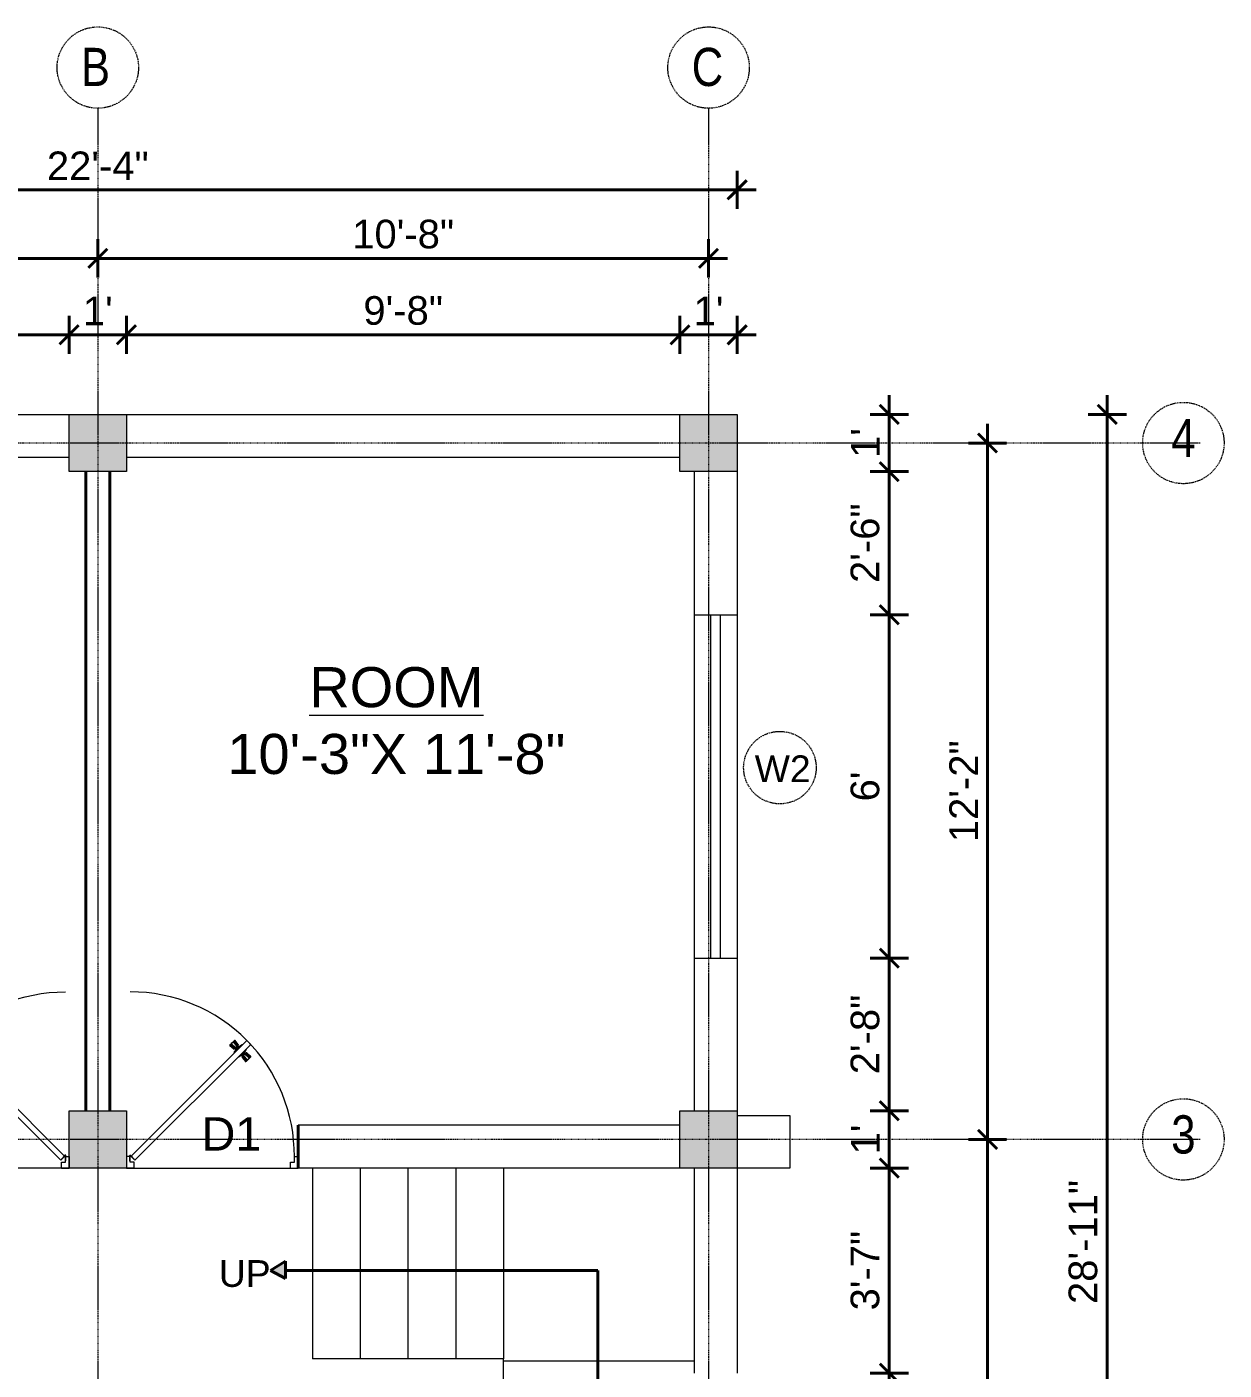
# Model space of a CAD drawing. Header units: inches. Extents: x 141029 to 166402, y -23568 to -18036.
# Drawn here: x 166129.7 to 166380.6, y -20476.7 to -20195.1 of the extents above; entities that cross this region are included whole.
import ezdxf

# ---------------------------------------------------------------- set-up
doc = ezdxf.new("R2010")
doc.units = ezdxf.units.IN
doc.header["$LTSCALE"] = 0.5
doc.header["$MEASUREMENT"] = 0
doc.header["$PDMODE"] = 66
doc.linetypes.add('CENTER', pattern=[2, 1.25, -0.25, 0.25, -0.25])
for name, color, linetype, lineweight in [('Annotate-Lite.w', 177, 'Continuous', 9), ('Annotations-Bold.w', 177, 'Continuous', 13), ('DOOR & WIN', 1, 'Continuous', 25), ('PUERTAS', 7, 'Continuous', 9), ('TEXT', 220, 'Continuous', 9), ('wall', 1, 'Continuous', 40)]:
    doc.layers.add(name, color=color, linetype=linetype, lineweight=lineweight)
doc.styles.add('ARAIL', font='ARIALN.TTF')
doc.styles.add('DIMTEXT', font='arial.ttf', dxfattribs={"height": 6})
doc.styles.add('gaurav', font='arial.ttf')
doc.styles.get("Standard").update_dxf_attribs({"font": 'arial.ttf'})
doc.dimstyles.new('1 by 96', dxfattribs={"dimtxt": 6, "dimasz": 4, "dimexe": 4, "dimexo": 4, "dimgap": 2, "dimtad": 1, "dimdec": 0, "dimzin": 0, "dimdsep": 46, "dimlunit": 4, "dimtxsty": 'Standard', "dimblk": 'ARCHTICK', "dimcen": 0, "dimdle": 4, "dimadec": 0, "dimazin": 0, "dimtfac": 1, "dimtdec": 0, "dimtix": 1, "dimtofl": 0, "dimtmove": 1, "dimatfit": 3, "dimldrblk": 'ARCHTICK', "dimfxl": 4, "dimfxlon": 1, "dimtolj": 1, "dimtzin": 0, "dimlwd": -1, "dimlwe": -1, "dimarcsym": 0})

# ---------------------------------------------------------------- blocks, each defined once
blk = doc.blocks.new('3ft')
at = {"layer": 'PUERTAS', "color": 6}
for p, q in [((1.01, 2.52), (25.23, 26.74)), ((26.05, 25.92), (1.77, 1.64)), ((26.05, 25.92), (25.23, 26.74)), ((0, 2.4), (0, 0)), ((0.72, 2.4), (0, 2.4)), ((1.6, 0), (0, 0)), ((0.72, 1.52), (0.72, 2.44)), ((0.8, 1.52), (0.72, 1.52)), ((0.8, 1.52), (0.8, 2.41)), ((0.8, 1.2), (0.8, 1.52)), ((1.6, 1.2), (0.8, 1.2)), ((1.57, 1.84), (0.94, 2.47)), ((1.63, 1.89), (0.97, 2.55)), ((1.63, 1.89), (1.57, 1.84)), ((1.77, 1.64), (1.57, 1.84)), ((1.6, 0), (1.6, 1.2)), ((34.4, 0), (34.4, 1.2)), ((34.4, 1.2), (35.2, 1.2)), ((34.4, 0), (36, 0)), ((35.2, 1.2), (35.2, 2.4)), ((35.2, 2.4), (36, 2.4)), ((36, 0), (36, 2.4))]:
    blk.add_line(p, q, dxfattribs=at)
at = {"layer": 'PUERTAS', "color": 8}
for p, q in [((22.57, 24.94), (21.65, 25.68)), ((22.63, 24.99), (21.69, 25.75)), ((22.74, 25.1), (21.84, 25.9)), ((22.13, 26.28), (21.98, 26.13)), ((22.88, 25.24), (22.01, 26.06)), ((22.13, 26.28), (22.27, 26.42)), ((22.29, 26.41), (22.27, 26.42)), ((23.16, 25.52), (22.34, 26.39)), ((23.3, 25.66), (22.5, 26.56)), ((23.41, 25.77), (22.65, 26.71)), ((23.46, 25.83), (22.72, 26.75)), ((23.28, 25.3), (23.17, 25.41)), ((23.36, 25.37), (23.25, 25.49)), ((23.41, 25.43), (23.3, 25.54)), ((23.44, 25.45), (23.33, 25.56)), ((23.87, 25.49), (23.49, 25.3)), ((24.08, 25.71), (23.57, 25.38)), ((22.69, 24.32), (23.02, 24.83)), ((22.95, 24.96), (22.84, 25.07)), ((22.98, 24.99), (22.86, 25.1)), ((23.03, 25.04), (22.91, 25.15)), ((22.91, 24.53), (23.1, 24.91)), ((23.11, 25.12), (22.99, 25.23)), ((23.13, 24.76), (23.18, 24.99)), ((23.31, 24.94), (23.28, 25.08)), ((23.46, 25.09), (23.32, 25.13)), ((23.64, 25.27), (23.41, 25.22)), ((23.63, 23.38), (24.14, 23.72)), ((23.84, 23.6), (24.22, 23.79)), ((24.07, 23.82), (24.3, 23.88)), ((24.25, 24), (24.39, 23.97)), ((24.25, 23.26), (24.99, 22.34)), ((24.27, 23.64), (24.38, 23.53)), ((24.3, 23.67), (24.41, 23.56)), ((24.3, 23.32), (25.06, 22.38)), ((24.35, 23.72), (24.46, 23.61)), ((24.4, 24.15), (24.43, 24.01)), ((24.41, 23.43), (25.2, 22.53)), ((24.43, 23.8), (24.54, 23.69)), ((24.58, 24.33), (24.52, 24.1)), ((24.55, 23.57), (25.37, 22.7)), ((24.6, 23.97), (24.72, 23.86)), ((24.8, 24.56), (24.61, 24.18)), ((25.02, 24.77), (24.68, 24.26)), ((24.68, 24.05), (24.79, 23.94)), ((24.73, 24.1), (24.85, 23.99)), ((24.76, 24.13), (24.87, 24.02)), ((24.83, 23.85), (25.7, 23.03)), ((24.97, 23.99), (25.87, 23.2)), ((25.08, 24.1), (26.02, 23.34)), ((25.14, 24.15), (26.06, 23.41)), ((25.58, 22.82), (25.43, 22.67)), ((25.58, 22.82), (25.73, 22.97)), ((25.72, 22.98), (25.73, 22.97)), ((0, 0), (36, 0))]:
    blk.add_line(p, q, dxfattribs=at)
at = {"layer": 'PUERTAS', "color": 1}
for p, q in [((21.67, 25.73), (22.17, 26.23)), ((22.49, 24.95), (21.67, 25.61)), ((21.7, 25.82), (22.14, 26.26)), ((21.73, 25.79), (21.7, 25.82)), ((22.58, 26.7), (22.14, 26.26)), ((22.67, 26.73), (22.17, 26.23)), ((22.61, 26.67), (22.58, 26.7)), ((22.6, 24.96), (23.02, 25.38)), ((23.45, 25.91), (22.79, 26.73)), ((23.44, 25.81), (23.02, 25.38)), ((23.34, 25.58), (23.08, 25.32)), ((23.46, 25.47), (23.19, 25.21)), ((23.33, 25.7), (23.34, 25.69)), ((23.45, 25.46), (23.33, 25.57)), ((23.57, 25.47), (23.57, 25.47)), ((24.15, 25.79), (23.68, 25.48)), ((23.68, 25.48), (23.68, 25.48)), ((24.27, 25.78), (24.26, 25.79)), ((22.61, 24.25), (22.92, 24.72)), ((22.62, 24.13), (22.61, 24.14)), ((22.7, 25.07), (22.71, 25.06)), ((22.82, 25.06), (23.08, 25.32)), ((22.94, 24.95), (22.83, 25.07)), ((22.92, 24.72), (22.92, 24.72)), ((22.93, 24.94), (23.19, 25.21)), ((22.93, 24.84), (22.93, 24.83)), ((23.44, 23.31), (23.45, 23.3)), ((23.56, 23.3), (24.03, 23.61)), ((24.03, 23.61), (24.03, 23.62)), ((24.14, 23.62), (24.14, 23.62)), ((24.25, 23.62), (24.51, 23.89)), ((24.26, 23.29), (24.69, 23.71)), ((24.26, 23.63), (24.37, 23.52)), ((24.26, 23.18), (24.92, 22.37)), ((24.37, 23.52), (24.63, 23.77)), ((24.37, 23.4), (24.37, 23.4)), ((24.78, 24.15), (24.51, 23.89)), ((24.89, 24.03), (24.63, 23.77)), ((25.11, 24.14), (24.69, 23.71)), ((24.77, 24.14), (24.88, 24.03)), ((24.79, 24.38), (24.78, 24.37)), ((24.78, 24.26), (24.78, 24.26)), ((25.1, 24.84), (24.79, 24.38)), ((25, 24.03), (25, 24.03)), ((25.04, 22.36), (25.54, 22.86)), ((25.09, 24.96), (25.1, 24.95)), ((25.13, 22.39), (25.57, 22.83)), ((25.22, 24.14), (26.03, 23.48)), ((26.04, 23.37), (25.54, 22.86)), ((26.01, 23.27), (25.57, 22.83)), ((25.98, 23.3), (26.01, 23.27)), ((25.1, 22.42), (25.13, 22.39))]:
    blk.add_line(p, q, dxfattribs=at)
at = {"layer": 'PUERTAS', "color": 2}
for p, q in [((21.99, 26.11), (21.98, 26.13)), ((25.42, 22.68), (25.43, 22.67))]:
    blk.add_line(p, q, dxfattribs=at)
at = {"layer": 'PUERTAS', "color": 6}
for radius in [0.155, 0.0752]:
    blk.add_circle((0.82, 2.56), radius, dxfattribs=at)
blk.add_arc((0.82, 2.56), 34.38, 359.7285, 90.0333, dxfattribs=at)
at = {"layer": 'PUERTAS', "color": 1}
for centre, start, end in [((22.73, 26.68), 38.9236, 135), ((23.28, 25.63), 315, 45), ((23.39, 25.86), 315, 38.9236), ((23.51, 25.41), 50.2572, 135), ((23.62, 25.53), 230.2572, 315), ((24.2, 25.73), 45, 135), ((22.54, 25.01), 231.0764, 315), ((22.67, 24.2), 135, 225), ((22.77, 25.12), 225, 315), ((22.99, 24.89), 135, 219.7428), ((22.87, 24.78), 315, 39.7428), ((23.51, 23.36), 225, 315), ((24.09, 23.56), 50.2572, 135), ((24.2, 23.68), 230.2572, 315), ((24.32, 23.23), 135, 218.9236), ((24.42, 23.46), 135, 225), ((24.84, 24.31), 135, 219.7428), ((24.72, 24.21), 315, 39.7428), ((24.94, 23.98), 45, 135), ((25.04, 24.89), 315, 45), ((25.17, 24.08), 51.0764, 135), ((25.98, 23.42), 315, 51.0764), ((24.98, 22.42), 218.9236, 315)]:
    blk.add_arc(centre, 0.08, start, end, dxfattribs=at)
blk = doc.blocks.new('*U213')
at = {"color": 3, "xscale": -1}
blk.add_blockref('3ft', (42, 0), dxfattribs=at)
blk = doc.blocks.new('_ArchTick')
at = {"color": 0, "linetype": 'ByBlock', "const_width": 0.15}
blk.add_lwpolyline([(-0.5, -0.5), (0.5, 0.5)], dxfattribs=at)
blk = doc.blocks.new('*D847')
at = {"layer": 'Defpoints', "color": 0, "transparency": 16777216}
for p in [(166138.6, -20259.64), (166022.6, -20276.33), (166138.6, -20276.33)]:
    blk.add_point(p, dxfattribs=at)
at = {"layer": 'wall', "color": 0, "transparency": 16777216}
for p, q in [((166022.6, -20263.64), (166022.6, -20255.64)), ((166138.6, -20263.64), (166138.6, -20255.64)), ((166018.6, -20259.64), (166142.6, -20259.64))]:
    blk.add_line(p, q, dxfattribs=at)
at = {"layer": 'wall', "color": 0, "transparency": 16777216, "xscale": 4, "yscale": 4, "zscale": 4, "rotation": 180}
blk.add_blockref('_ArchTick', (166022.6, -20259.64), dxfattribs=at)
at = {"layer": 'wall', "color": 0, "transparency": 16777216, "xscale": 4, "yscale": 4, "zscale": 4}
blk.add_blockref('_ArchTick', (166138.6, -20259.64), dxfattribs=at)
at = {"layer": 'wall', "color": 0, "transparency": 16777216, "insert": (166080.6, -20254.58), "char_height": 6, "attachment_point": 5}
blk.add_mtext('\\A1;9\'-8"', dxfattribs=at)
blk = doc.blocks.new('*D848')
at = {"layer": 'Defpoints', "color": 0, "transparency": 16777216}
for p in [(166150.6, -20259.64), (166138.6, -20276.33), (166150.6, -20276.33)]:
    blk.add_point(p, dxfattribs=at)
at = {"layer": 'wall', "color": 0, "transparency": 16777216}
for p, q in [((166138.6, -20263.64), (166138.6, -20255.64)), ((166150.6, -20263.64), (166150.6, -20255.64)), ((166134.6, -20259.64), (166154.6, -20259.64))]:
    blk.add_line(p, q, dxfattribs=at)
at = {"layer": 'wall', "color": 0, "transparency": 16777216, "xscale": 4, "yscale": 4, "zscale": 4, "rotation": 180}
blk.add_blockref('_ArchTick', (166138.6, -20259.64), dxfattribs=at)
at = {"layer": 'wall', "color": 0, "transparency": 16777216, "xscale": 4, "yscale": 4, "zscale": 4}
blk.add_blockref('_ArchTick', (166150.6, -20259.64), dxfattribs=at)
at = {"layer": 'wall', "color": 0, "transparency": 16777216, "insert": (166144.6, -20254.63), "char_height": 6, "attachment_point": 5}
blk.add_mtext("\\A1;1'", dxfattribs=at)
blk = doc.blocks.new('*D849')
at = {"layer": 'Defpoints', "color": 0, "transparency": 16777216}
for p in [(166266.6, -20259.64), (166150.6, -20276.33), (166266.6, -20276.33)]:
    blk.add_point(p, dxfattribs=at)
at = {"layer": 'wall', "color": 0, "transparency": 16777216}
for p, q in [((166150.6, -20263.64), (166150.6, -20255.64)), ((166266.6, -20263.64), (166266.6, -20255.64)), ((166146.6, -20259.64), (166270.6, -20259.64))]:
    blk.add_line(p, q, dxfattribs=at)
at = {"layer": 'wall', "color": 0, "transparency": 16777216, "xscale": 4, "yscale": 4, "zscale": 4, "rotation": 180}
blk.add_blockref('_ArchTick', (166150.6, -20259.64), dxfattribs=at)
at = {"layer": 'wall', "color": 0, "transparency": 16777216, "xscale": 4, "yscale": 4, "zscale": 4}
blk.add_blockref('_ArchTick', (166266.6, -20259.64), dxfattribs=at)
at = {"layer": 'wall', "color": 0, "transparency": 16777216, "insert": (166208.6, -20254.58), "char_height": 6, "attachment_point": 5}
blk.add_mtext('\\A1;9\'-8"', dxfattribs=at)
blk = doc.blocks.new('*D850')
at = {"layer": 'Defpoints', "color": 0, "transparency": 16777216}
for p in [(166278.6, -20259.64), (166266.6, -20276.33), (166278.6, -20276.33)]:
    blk.add_point(p, dxfattribs=at)
at = {"layer": 'wall', "color": 0, "transparency": 16777216}
for p, q in [((166266.6, -20263.64), (166266.6, -20255.64)), ((166278.6, -20263.64), (166278.6, -20255.64)), ((166262.6, -20259.64), (166282.6, -20259.64))]:
    blk.add_line(p, q, dxfattribs=at)
at = {"layer": 'wall', "color": 0, "transparency": 16777216, "xscale": 4, "yscale": 4, "zscale": 4, "rotation": 180}
blk.add_blockref('_ArchTick', (166266.6, -20259.64), dxfattribs=at)
at = {"layer": 'wall', "color": 0, "transparency": 16777216, "xscale": 4, "yscale": 4, "zscale": 4}
blk.add_blockref('_ArchTick', (166278.6, -20259.64), dxfattribs=at)
at = {"layer": 'wall', "color": 0, "transparency": 16777216, "insert": (166272.6, -20254.63), "char_height": 6, "attachment_point": 5}
blk.add_mtext("\\A1;1'", dxfattribs=at)
blk = doc.blocks.new('*D851')
at = {"layer": 'Defpoints', "color": 0, "transparency": 16777216}
for p in [(166144.6, -20243.62), (166016.6, -20276.33), (166144.6, -20276.33)]:
    blk.add_point(p, dxfattribs=at)
at = {"layer": 'wall', "color": 0, "transparency": 16777216}
for p, q in [((166016.6, -20247.62), (166016.6, -20239.62)), ((166144.6, -20247.62), (166144.6, -20239.62)), ((166012.6, -20243.62), (166148.6, -20243.62))]:
    blk.add_line(p, q, dxfattribs=at)
at = {"layer": 'wall', "color": 0, "transparency": 16777216, "xscale": 4, "yscale": 4, "zscale": 4, "rotation": 180}
blk.add_blockref('_ArchTick', (166016.6, -20243.62), dxfattribs=at)
at = {"layer": 'wall', "color": 0, "transparency": 16777216, "xscale": 4, "yscale": 4, "zscale": 4}
blk.add_blockref('_ArchTick', (166144.6, -20243.62), dxfattribs=at)
at = {"layer": 'wall', "color": 0, "transparency": 16777216, "insert": (166080.6, -20238.56), "char_height": 6, "attachment_point": 5}
blk.add_mtext('\\A1;10\'-8"', dxfattribs=at)
blk = doc.blocks.new('*D852')
at = {"layer": 'Defpoints', "color": 0, "transparency": 16777216}
for p in [(166272.6, -20243.62), (166144.6, -20276.33), (166272.6, -20276.33)]:
    blk.add_point(p, dxfattribs=at)
at = {"layer": 'wall', "color": 0, "transparency": 16777216}
for p, q in [((166144.6, -20247.62), (166144.6, -20239.62)), ((166272.6, -20247.62), (166272.6, -20239.62)), ((166140.6, -20243.62), (166276.6, -20243.62))]:
    blk.add_line(p, q, dxfattribs=at)
at = {"layer": 'wall', "color": 0, "transparency": 16777216, "xscale": 4, "yscale": 4, "zscale": 4, "rotation": 180}
blk.add_blockref('_ArchTick', (166144.6, -20243.62), dxfattribs=at)
at = {"layer": 'wall', "color": 0, "transparency": 16777216, "xscale": 4, "yscale": 4, "zscale": 4}
blk.add_blockref('_ArchTick', (166272.6, -20243.62), dxfattribs=at)
at = {"layer": 'wall', "color": 0, "transparency": 16777216, "insert": (166208.6, -20238.56), "char_height": 6, "attachment_point": 5}
blk.add_mtext('\\A1;10\'-8"', dxfattribs=at)
blk = doc.blocks.new('*D853')
at = {"layer": 'Defpoints', "color": 0, "transparency": 16777216}
for p in [(166278.6, -20229.24), (166010.6, -20276.33), (166278.6, -20276.33)]:
    blk.add_point(p, dxfattribs=at)
at = {"layer": 'wall', "color": 0, "transparency": 16777216}
for p, q in [((166010.6, -20233.24), (166010.6, -20225.24)), ((166278.6, -20233.24), (166278.6, -20225.24)), ((166006.6, -20229.24), (166282.6, -20229.24))]:
    blk.add_line(p, q, dxfattribs=at)
at = {"layer": 'wall', "color": 0, "transparency": 16777216, "xscale": 4, "yscale": 4, "zscale": 4, "rotation": 180}
blk.add_blockref('_ArchTick', (166010.6, -20229.24), dxfattribs=at)
at = {"layer": 'wall', "color": 0, "transparency": 16777216, "xscale": 4, "yscale": 4, "zscale": 4}
blk.add_blockref('_ArchTick', (166278.6, -20229.24), dxfattribs=at)
at = {"layer": 'wall', "color": 0, "transparency": 16777216, "insert": (166144.6, -20224.22), "char_height": 6, "attachment_point": 5}
blk.add_mtext('\\A1;22\'-4"', dxfattribs=at)
blk = doc.blocks.new('*D867')
at = {"layer": 'Defpoints', "color": 0, "transparency": 16777216}
for p in [(166278.6, -20276.33), (166278.6, -20288.33), (166310.47, -20288.33)]:
    blk.add_point(p, dxfattribs=at)
at = {"layer": 'wall', "color": 0, "transparency": 16777216}
for p, q in [((166310.47, -20272.33), (166310.47, -20292.33)), ((166306.47, -20276.33), (166314.47, -20276.33)), ((166306.47, -20288.33), (166314.47, -20288.33))]:
    blk.add_line(p, q, dxfattribs=at)
at = {"layer": 'wall', "color": 0, "transparency": 16777216, "xscale": 4, "yscale": 4, "zscale": 4}
for p, rotation in [((166310.47, -20276.33), 90), ((166310.47, -20288.33), 270)]:
    blk.add_blockref('_ArchTick', p, dxfattribs=dict(at, rotation=rotation))
at = {"layer": 'wall', "color": 0, "transparency": 16777216, "insert": (166305.46, -20282.33), "char_height": 6, "attachment_point": 5, "rotation": 90}
blk.add_mtext("\\A1;1'", dxfattribs=at)
blk = doc.blocks.new('*D868')
at = {"layer": 'Defpoints', "color": 0, "transparency": 16777216}
for p in [(166278.6, -20288.33), (166278.6, -20318.33), (166310.47, -20318.33)]:
    blk.add_point(p, dxfattribs=at)
at = {"layer": 'wall', "color": 0, "transparency": 16777216}
for p, q in [((166310.47, -20284.33), (166310.47, -20322.33)), ((166306.47, -20288.33), (166314.47, -20288.33)), ((166306.47, -20318.33), (166314.47, -20318.33))]:
    blk.add_line(p, q, dxfattribs=at)
at = {"layer": 'wall', "color": 0, "transparency": 16777216, "xscale": 4, "yscale": 4, "zscale": 4}
for p, rotation in [((166310.47, -20288.33), 90), ((166310.47, -20318.33), 270)]:
    blk.add_blockref('_ArchTick', p, dxfattribs=dict(at, rotation=rotation))
at = {"layer": 'wall', "color": 0, "transparency": 16777216, "insert": (166305.41, -20303.33), "char_height": 6, "attachment_point": 5, "rotation": 90}
blk.add_mtext('\\A1;2\'-6"', dxfattribs=at)
blk = doc.blocks.new('*D869')
at = {"layer": 'Defpoints', "color": 0, "transparency": 16777216}
for p in [(166278.6, -20318.33), (166278.6, -20390.33), (166310.47, -20390.33)]:
    blk.add_point(p, dxfattribs=at)
at = {"layer": 'wall', "color": 0, "transparency": 16777216}
for p, q in [((166310.47, -20314.33), (166310.47, -20394.33)), ((166306.47, -20318.33), (166314.47, -20318.33)), ((166306.47, -20390.33), (166314.47, -20390.33))]:
    blk.add_line(p, q, dxfattribs=at)
at = {"layer": 'wall', "color": 0, "transparency": 16777216, "xscale": 4, "yscale": 4, "zscale": 4}
for p, rotation in [((166310.47, -20318.33), 90), ((166310.47, -20390.33), 270)]:
    blk.add_blockref('_ArchTick', p, dxfattribs=dict(at, rotation=rotation))
at = {"layer": 'wall', "color": 0, "transparency": 16777216, "insert": (166305.41, -20354.33), "char_height": 6, "attachment_point": 5, "rotation": 90}
blk.add_mtext("\\A1;6'", dxfattribs=at)
blk = doc.blocks.new('*D870')
at = {"layer": 'Defpoints', "color": 0, "transparency": 16777216}
for p in [(166278.6, -20390.33), (166278.6, -20422.33), (166310.47, -20422.33)]:
    blk.add_point(p, dxfattribs=at)
at = {"layer": 'wall', "color": 0, "transparency": 16777216}
for p, q in [((166310.47, -20386.33), (166310.47, -20426.33)), ((166306.47, -20390.33), (166314.47, -20390.33)), ((166306.47, -20422.33), (166314.47, -20422.33))]:
    blk.add_line(p, q, dxfattribs=at)
at = {"layer": 'wall', "color": 0, "transparency": 16777216, "xscale": 4, "yscale": 4, "zscale": 4}
for p, rotation in [((166310.47, -20390.33), 90), ((166310.47, -20422.33), 270)]:
    blk.add_blockref('_ArchTick', p, dxfattribs=dict(at, rotation=rotation))
at = {"layer": 'wall', "color": 0, "transparency": 16777216, "insert": (166305.41, -20406.33), "char_height": 6, "attachment_point": 5, "rotation": 90}
blk.add_mtext('\\A1;2\'-8"', dxfattribs=at)
blk = doc.blocks.new('*D871')
at = {"layer": 'Defpoints', "color": 0, "transparency": 16777216}
for p in [(166278.6, -20422.33), (166278.6, -20434.33), (166310.47, -20434.33)]:
    blk.add_point(p, dxfattribs=at)
at = {"layer": 'wall', "color": 0, "transparency": 16777216}
for p, q in [((166310.47, -20418.33), (166310.47, -20438.33)), ((166306.47, -20422.33), (166314.47, -20422.33)), ((166306.47, -20434.33), (166314.47, -20434.33))]:
    blk.add_line(p, q, dxfattribs=at)
at = {"layer": 'wall', "color": 0, "transparency": 16777216, "xscale": 4, "yscale": 4, "zscale": 4}
for p, rotation in [((166310.47, -20422.33), 90), ((166310.47, -20434.33), 270)]:
    blk.add_blockref('_ArchTick', p, dxfattribs=dict(at, rotation=rotation))
at = {"layer": 'wall', "color": 0, "transparency": 16777216, "insert": (166305.46, -20428.33), "char_height": 6, "attachment_point": 5, "rotation": 90}
blk.add_mtext("\\A1;1'", dxfattribs=at)
blk = doc.blocks.new('*D878')
at = {"layer": 'Defpoints', "color": 0, "transparency": 16777216}
for p in [(166278.6, -20282.33), (166278.6, -20428.33), (166331.07, -20428.33)]:
    blk.add_point(p, dxfattribs=at)
at = {"layer": 'wall', "color": 0, "transparency": 16777216}
for p, q in [((166331.07, -20278.33), (166331.07, -20432.33)), ((166327.07, -20282.33), (166335.07, -20282.33)), ((166327.07, -20428.33), (166335.07, -20428.33))]:
    blk.add_line(p, q, dxfattribs=at)
at = {"layer": 'wall', "color": 0, "transparency": 16777216, "xscale": 4, "yscale": 4, "zscale": 4}
for p, rotation in [((166331.07, -20282.33), 90), ((166331.07, -20428.33), 270)]:
    blk.add_blockref('_ArchTick', p, dxfattribs=dict(at, rotation=rotation))
at = {"layer": 'wall', "color": 0, "transparency": 16777216, "insert": (166326.06, -20355.33), "char_height": 6, "attachment_point": 5, "rotation": 90}
blk.add_mtext('\\A1;12\'-2"', dxfattribs=at)
blk = doc.blocks.new('*D879')
at = {"layer": 'Defpoints', "color": 0, "transparency": 16777216}
for p in [(166278.6, -20428.33), (166278.6, -20558.33), (166331.07, -20558.33)]:
    blk.add_point(p, dxfattribs=at)
at = {"layer": 'wall', "color": 0, "transparency": 16777216}
for p, q in [((166331.07, -20424.33), (166331.07, -20562.33)), ((166327.07, -20428.33), (166335.07, -20428.33)), ((166327.07, -20558.33), (166335.07, -20558.33))]:
    blk.add_line(p, q, dxfattribs=at)
at = {"layer": 'wall', "color": 0, "transparency": 16777216, "xscale": 4, "yscale": 4, "zscale": 4}
for p, rotation in [((166331.07, -20428.33), 90), ((166331.07, -20558.33), 270)]:
    blk.add_blockref('_ArchTick', p, dxfattribs=dict(at, rotation=rotation))
at = {"layer": 'wall', "color": 0, "transparency": 16777216, "insert": (166326.01, -20493.33), "char_height": 6, "attachment_point": 5, "rotation": 90}
blk.add_mtext('\\A1;10\'-10"', dxfattribs=at)
blk = doc.blocks.new('*D881')
at = {"layer": 'Defpoints', "color": 0, "transparency": 16777216}
for p in [(166150.6, -20276.33), (166356.16, -20276.33), (166150.6, -20623.33)]:
    blk.add_point(p, dxfattribs=at)
at = {"layer": 'wall', "color": 0, "transparency": 16777216}
for p, q in [((166356.16, -20627.33), (166356.16, -20272.33)), ((166352.16, -20276.33), (166360.16, -20276.33)), ((166352.16, -20623.33), (166360.16, -20623.33))]:
    blk.add_line(p, q, dxfattribs=at)
at = {"layer": 'wall', "color": 0, "transparency": 16777216, "xscale": 4, "yscale": 4, "zscale": 4}
for p, rotation in [((166356.16, -20276.33), 90), ((166356.16, -20623.33), 270)]:
    blk.add_blockref('_ArchTick', p, dxfattribs=dict(at, rotation=rotation))
at = {"layer": 'wall', "color": 0, "transparency": 16777216, "insert": (166351.09, -20449.83), "char_height": 6, "attachment_point": 5, "rotation": 90}
blk.add_mtext('\\A1;28\'-11"', dxfattribs=at)
blk = doc.blocks.new('*D900')
at = {"layer": 'Defpoints', "color": 0, "transparency": 16777216}
for p in [(166278.6, -20477.33), (166310.47, -20477.33), (166278.6, -20513.33)]:
    blk.add_point(p, dxfattribs=at)
at = {"layer": 'wall', "color": 0, "transparency": 16777216}
for p, q in [((166310.47, -20517.33), (166310.47, -20473.33)), ((166306.47, -20477.33), (166314.47, -20477.33)), ((166306.47, -20513.33), (166314.47, -20513.33))]:
    blk.add_line(p, q, dxfattribs=at)
at = {"layer": 'wall', "color": 0, "transparency": 16777216, "xscale": 4, "yscale": 4, "zscale": 4}
for p, rotation in [((166310.47, -20477.33), 90), ((166310.47, -20513.33), 270)]:
    blk.add_blockref('_ArchTick', p, dxfattribs=dict(at, rotation=rotation))
at = {"layer": 'wall', "color": 0, "transparency": 16777216, "insert": (166305.41, -20495.33), "char_height": 6, "attachment_point": 5, "rotation": 90}
blk.add_mtext("\\A1;3'", dxfattribs=at)
blk = doc.blocks.new('*D901')
at = {"layer": 'Defpoints', "color": 0, "transparency": 16777216}
for p in [(166278.6, -20434.33), (166310.47, -20434.33), (166278.6, -20477.33)]:
    blk.add_point(p, dxfattribs=at)
at = {"layer": 'wall', "color": 0, "transparency": 16777216}
for p, q in [((166310.47, -20481.33), (166310.47, -20430.33)), ((166306.47, -20434.33), (166314.47, -20434.33)), ((166306.47, -20477.33), (166314.47, -20477.33))]:
    blk.add_line(p, q, dxfattribs=at)
at = {"layer": 'wall', "color": 0, "transparency": 16777216, "xscale": 4, "yscale": 4, "zscale": 4}
for p, rotation in [((166310.47, -20434.33), 90), ((166310.47, -20477.33), 270)]:
    blk.add_blockref('_ArchTick', p, dxfattribs=dict(at, rotation=rotation))
at = {"layer": 'wall', "color": 0, "transparency": 16777216, "insert": (166305.41, -20455.83), "char_height": 6, "attachment_point": 5, "rotation": 90}
blk.add_mtext('\\A1;3\'-7"', dxfattribs=at)

msp = doc.modelspace()

# ---------------------------------------------------------------- hatches: boundary and pattern name
at = {"layer": 'wall'}
for points in [[(166150.6, -20276.33), (166138.6, -20276.33), (166138.6, -20288.33), (166150.6, -20288.33)], [(166278.6, -20276.33), (166266.6, -20276.33), (166266.6, -20288.33), (166278.6, -20288.33)], [(166150.6, -20422.33), (166138.6, -20422.33), (166138.6, -20434.33), (166150.6, -20434.33)], [(166278.6, -20422.33), (166266.6, -20422.33), (166266.6, -20434.33), (166278.6, -20434.33)], [(166183.96, -20453.88), (166180.8, -20455.81), (166183.96, -20457.46)]]:
    msp.add_hatch(color=256, dxfattribs=at).paths.add_polyline_path(points)

# ---------------------------------------------------------------- linework, layer by layer
at = {"layer": 'Annotate-Lite.w', "color": 1}
for p, q in [((166010.6, -20276.33), (166278.6, -20276.33)), ((166278.6, -20276.33), (166278.6, -20318.33)), ((166022.6, -20285.33), (166138.6, -20285.33)), ((166150.6, -20285.33), (166266.6, -20285.33)), ((166269.6, -20288.33), (166269.6, -20318.33)), ((166269.6, -20390.33), (166269.6, -20422.33)), ((166278.6, -20390.33), (166278.6, -20423.33)), ((166278.6, -20423.33), (166289.6, -20423.33)), ((166289.6, -20423.33), (166289.6, -20434.33)), ((166266.6, -20425.33), (166186.6, -20425.33)), ((166266.6, -20434.33), (166186.6, -20434.33)), ((166269.6, -20434.33), (166269.6, -20477.33)), ((166289.6, -20434.33), (166278.6, -20434.33)), ((166278.6, -20434.33), (166278.6, -20477.33))]:
    msp.add_line(p, q, dxfattribs=at)
at = {"layer": 'Annotate-Lite.w', "color": 3}
for p, q in [((166269.6, -20318.33), (166278.6, -20318.33)), ((166269.6, -20318.33), (166269.6, -20390.33)), ((166273.1, -20390.33), (166273.1, -20318.33)), ((166275.1, -20390.33), (166275.1, -20318.33)), ((166278.6, -20318.33), (166278.6, -20390.33)), ((166269.6, -20390.33), (166278.6, -20390.33))]:
    msp.add_line(p, q, dxfattribs=at)
at = {"layer": 'Annotate-Lite.w'}
for p, q in [((166189.6, -20434.33), (166189.6, -20474.33)), ((166199.6, -20434.33), (166199.6, -20474.33)), ((166209.6, -20434.33), (166209.6, -20474.33)), ((166219.6, -20434.33), (166219.6, -20474.33)), ((166229.6, -20434.33), (166229.6, -20474.33)), ((166229.6, -20474.33), (166189.6, -20474.33)), ((166229.6, -20515.33), (166229.6, -20474.33)), ((166269.6, -20474.83), (166229.6, -20474.83))]:
    msp.add_line(p, q, dxfattribs=at)
for points in [[(166138.6, -20276.33), (166150.6, -20276.33), (166150.6, -20288.33), (166138.6, -20288.33)], [(166266.6, -20276.33), (166278.6, -20276.33), (166278.6, -20288.33), (166266.6, -20288.33)], [(166138.6, -20422.33), (166150.6, -20422.33), (166150.6, -20434.33), (166138.6, -20434.33)], [(166266.6, -20422.33), (166278.6, -20422.33), (166278.6, -20434.33), (166266.6, -20434.33)]]:
    msp.add_lwpolyline(points, close=True, dxfattribs=at)
at = {"layer": 'Annotations-Bold.w', "color": 0, "linetype": 'CENTER', "ltscale": 0.3}
for p, q in [((166144.6, -20212.15), (166144.6, -20714.39)), ((166272.6, -20212.15), (166272.6, -20714.39)), ((166375.6, -20282.33), (165911.17, -20282.33)), ((166375.6, -20428.33), (165911.17, -20428.33))]:
    msp.add_line(p, q, dxfattribs=at)
for centre, radius in [((166144.6, -20203.62), 8.53), ((166272.6, -20203.62), 8.53), ((166372.11, -20282.33), 8.53), ((166287.55, -20350.38), 7.6), ((166372.11, -20428.33), 8.53)]:
    msp.add_circle(centre, radius, dxfattribs=at)
at = {"layer": 'wall'}
for p, q in [((166142.1, -20288.33), (166142.1, -20422.33)), ((166147.1, -20288.33), (166147.1, -20422.33)), ((166186.6, -20434.33), (166186.6, -20425.33)), ((166180.8, -20455.81), (166183.96, -20453.88)), ((166183.96, -20457.46), (166180.8, -20455.81)), ((166183.96, -20453.88), (166183.96, -20457.46)), ((166249.4, -20455.81), (166183.96, -20455.81)), ((166249.4, -20534.67), (166249.4, -20455.81))]:
    msp.add_line(p, q, dxfattribs=at)

# ---------------------------------------------------------------- block references
at = {"layer": 'DOOR & WIN'}
msp.add_blockref('*U213', (166096.6, -20434.33), dxfattribs=at)
at = {"layer": 'DOOR & WIN', "xscale": -1}
msp.add_blockref('*U213', (166192.6, -20434.33), dxfattribs=at)

# ---------------------------------------------------------------- texts
at = {"layer": 'Annotations-Bold.w', "color": 0, "linetype": 'CENTER', "ltscale": 0.3, "attachment_point": 1}
for s, width, insert, char_height, style in [('B', 6.5393, (166141.06, -20199.48), 8, 'ARAIL'), ('C', 6.5393, (166269.06, -20199.48), 8, 'ARAIL'), ('4', 6.5393, (166369.56, -20277.28), 8, 'ARAIL'), ('W2', 8, (166282.27, -20347.82), 5.6, 'gaurav'), ('3', 6.5393, (166369.56, -20423.28), 8, 'ARAIL'), ('UP', 8, (166169.96, -20453.64), 5.6, 'gaurav')]:
    msp.add_mtext_dynamic_manual_height_columns(s, width=width, gutter_width=100, heights=[0], dxfattribs=dict(at, insert=insert, char_height=char_height, style=style))
at = {"layer": 'Annotations-Bold.w', "color": 0, "linetype": 'CENTER', "ltscale": 0.3, "insert": (166207.17, -20329.31), "char_height": 8.4, "width": 77.2712, "attachment_point": 2, "style": 'gaurav'}
msp.add_mtext('{\\LROOM\\P}10\'-3"X 11\'-8"', dxfattribs=at)
at = {"layer": 'TEXT', "style": 'DIMTEXT'}
msp.add_text('D1', height=7, dxfattribs=at).set_placement((166166.36, -20430.67))

# ---------------------------------------------------------------- dimensions: what is measured, and where the dimension line sits
at = {"layer": 'wall'}
for base, p1, p2, picture, middle in [((166278.6, -20229.24), (166010.6, -20276.33), (166278.6, -20276.33), '*D853', (166144.6, -20224.22)), ((166144.6, -20243.62), (166016.6, -20276.33), (166144.6, -20276.33), '*D851', (166080.6, -20238.56)), ((166272.6, -20243.62), (166144.6, -20276.33), (166272.6, -20276.33), '*D852', (166208.6, -20238.56)), ((166138.6, -20259.64), (166022.6, -20276.33), (166138.6, -20276.33), '*D847', (166080.6, -20254.58)), ((166266.6, -20259.64), (166150.6, -20276.33), (166266.6, -20276.33), '*D849', (166208.6, -20254.58)), ((166150.6, -20259.64), (166138.6, -20276.33), (166150.6, -20276.33), '*D848', (166144.6, -20254.63)), ((166278.6, -20259.64), (166266.6, -20276.33), (166278.6, -20276.33), '*D850', (166272.6, -20254.63))]:
    dim = msp.add_linear_dim(base=base, p1=p1, p2=p2, dimstyle='1 by 96', dxfattribs=at)
    dim.commit()
    dim.dimension.update_dxf_attribs({"geometry": picture, "text_midpoint": middle})
for base, p1, p2, picture, middle in [((166356.16, -20276.33), (166150.6, -20623.33), (166150.6, -20276.33), '*D881', (166351.09, -20449.83)), ((166310.47, -20288.33), (166278.6, -20276.33), (166278.6, -20288.33), '*D867', (166305.46, -20282.33)), ((166331.07, -20428.33), (166278.6, -20282.33), (166278.6, -20428.33), '*D878', (166326.06, -20355.33)), ((166310.47, -20318.33), (166278.6, -20288.33), (166278.6, -20318.33), '*D868', (166305.41, -20303.33)), ((166310.47, -20390.33), (166278.6, -20318.33), (166278.6, -20390.33), '*D869', (166305.41, -20354.33)), ((166310.47, -20422.33), (166278.6, -20390.33), (166278.6, -20422.33), '*D870', (166305.41, -20406.33)), ((166310.47, -20434.33), (166278.6, -20422.33), (166278.6, -20434.33), '*D871', (166305.46, -20428.33)), ((166331.07, -20558.33), (166278.6, -20428.33), (166278.6, -20558.33), '*D879', (166326.01, -20493.33)), ((166310.47, -20434.33), (166278.6, -20477.33), (166278.6, -20434.33), '*D901', (166305.41, -20455.83)), ((166310.47, -20477.33), (166278.6, -20513.33), (166278.6, -20477.33), '*D900', (166305.41, -20495.33))]:
    dim = msp.add_linear_dim(base=base, p1=p1, p2=p2, angle=90, dimstyle='1 by 96', dxfattribs=at)
    dim.commit()
    dim.dimension.update_dxf_attribs({"geometry": picture, "text_midpoint": middle})

doc.saveas('drawing.dxf')
